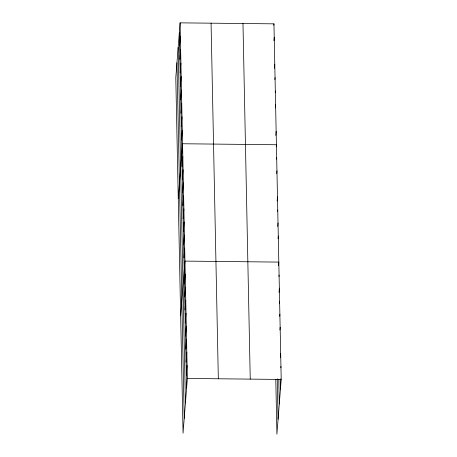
<?xml version="1.0" encoding="UTF-8"?>
<svg xmlns="http://www.w3.org/2000/svg" width="457" height="457" viewBox="0 0 457 457"><rect width="100%" height="100%" fill="white"/><g stroke="black" fill="none" stroke-linecap="round" stroke-linejoin="round"><path stroke-width="0.69" d="M180.092 22.85L175.791 77.559L183.051 433.156L187.359 378.453L180.092 22.85L273.949 23.844L281.209 379.441L276.908 434.15L275.782 379.253M179.607 45.974L180.366 36.286M179.881 59.41L180.641 49.716M180.155 72.84L180.915 63.152M180.429 86.276L181.189 76.587M180.704 99.712L181.469 90.018M180.978 113.142L181.743 103.453M181.252 126.578L182.017 116.889M181.526 140.013L182.292 130.319M178.259 198.464L182.566 143.755L276.416 144.743L276.257 146.823M182.069 166.485L182.829 156.791M182.332 179.521L183.097 169.833M182.6 192.563L183.36 182.869M182.869 205.599L183.628 195.91M183.131 218.64L183.897 208.946M183.4 231.676L184.16 221.988M183.663 244.718L184.428 235.024M183.931 257.754L184.697 248.065M180.652 315.81L184.959 261.101L278.816 262.095L278.542 265.557M184.462 283.831L185.228 274.143M184.731 296.867L185.491 287.179M184.999 309.909L185.759 300.22M185.262 322.945L186.028 313.256M185.531 335.986L186.29 326.298M185.793 349.022L186.559 339.334M186.062 362.064L186.827 352.376M186.33 375.1L187.09 365.411M273.84 25.226L273.949 23.844M273.949 40.736L274.223 37.274M274.446 68.299L274.771 64.146M274.88 79.655L275.045 77.576M275.211 92.394L275.32 91.012M275.32 107.903L275.594 104.442M275.817 135.466L276.142 131.313M276.576 159.167L276.685 157.785M276.731 173.591L276.948 170.821M277.153 201.051L277.485 196.898M277.639 211.323L277.747 209.94M277.742 226.438L278.016 222.976M278.062 238.783L278.284 236.018M278.97 276.519L279.078 275.131M279.021 292.326L279.347 288.173M279.45 303.288L279.615 301.209M279.718 316.324L279.878 314.25M279.93 330.057L280.147 327.286M280.352 357.517L280.678 353.364M280.838 367.788L280.946 366.405M187.359 378.453L281.209 379.441M280.238 378.842L280.449 389.13M278.776 379.281L279.278 403.988M277.25 378.807L278.073 419.292M242.975 23.513L250.242 379.116M211.065 23.176L218.332 378.779M179.333 32.538L186.593 388.142M178.161 47.397L185.428 402.994M176.956 62.7L184.222 418.304"/></g></svg>
